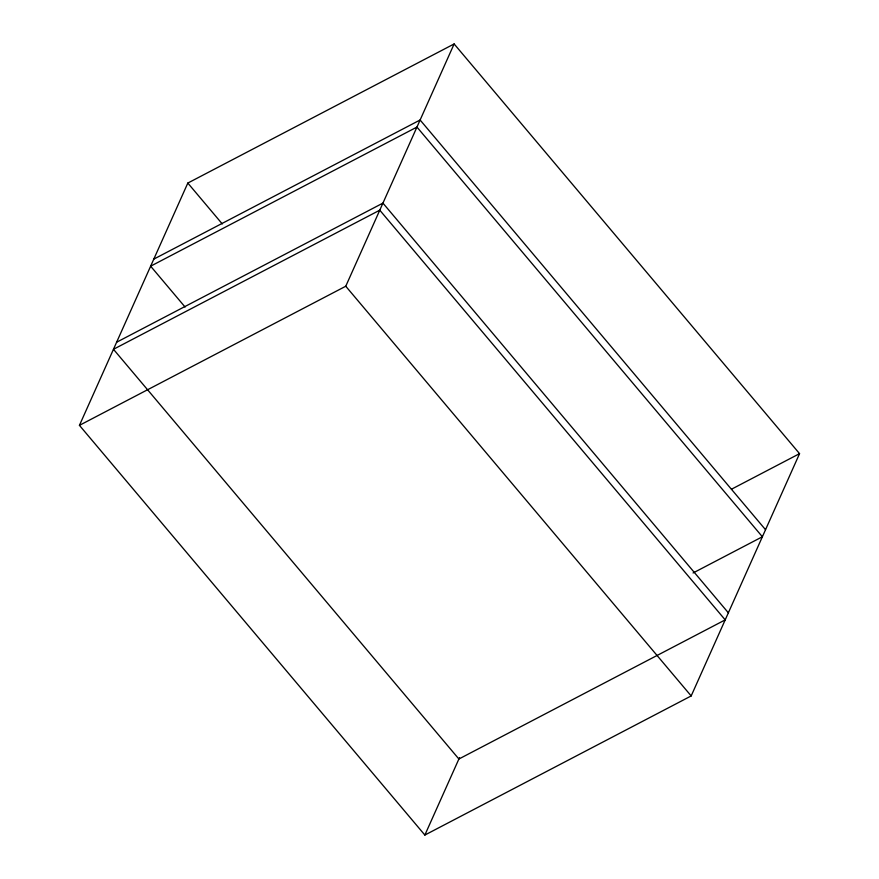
<?xml version="1.0" encoding="UTF-8"?>
<svg xmlns="http://www.w3.org/2000/svg" width="879" height="879" viewBox="0 0 879 879"><rect width="100%" height="100%" fill="white"/><g stroke="black" fill="none" stroke-linecap="round" stroke-linejoin="round"><path stroke-width="1.32" d="M79.44 425.348L187.82 183.063L454.135 43.95L799.56 453.652L691.18 695.937L424.865 835.05L79.44 425.348L345.755 286.235L454.135 43.95M424.865 835.05L459.508 757.621M153.803 259.118L420.107 119.994L765.532 529.707M116.621 342.228L382.936 203.115L728.361 612.817M731.46 489.229L799.56 453.652M693.059 572.976L762.379 536.772L416.954 127.07L150.639 266.183L185.095 307.046M345.755 286.235L691.18 695.937M187.82 183.063L222.277 223.936M379.772 210.18L113.468 349.293L458.893 759.006L725.197 619.882L379.772 210.18"/></g></svg>
